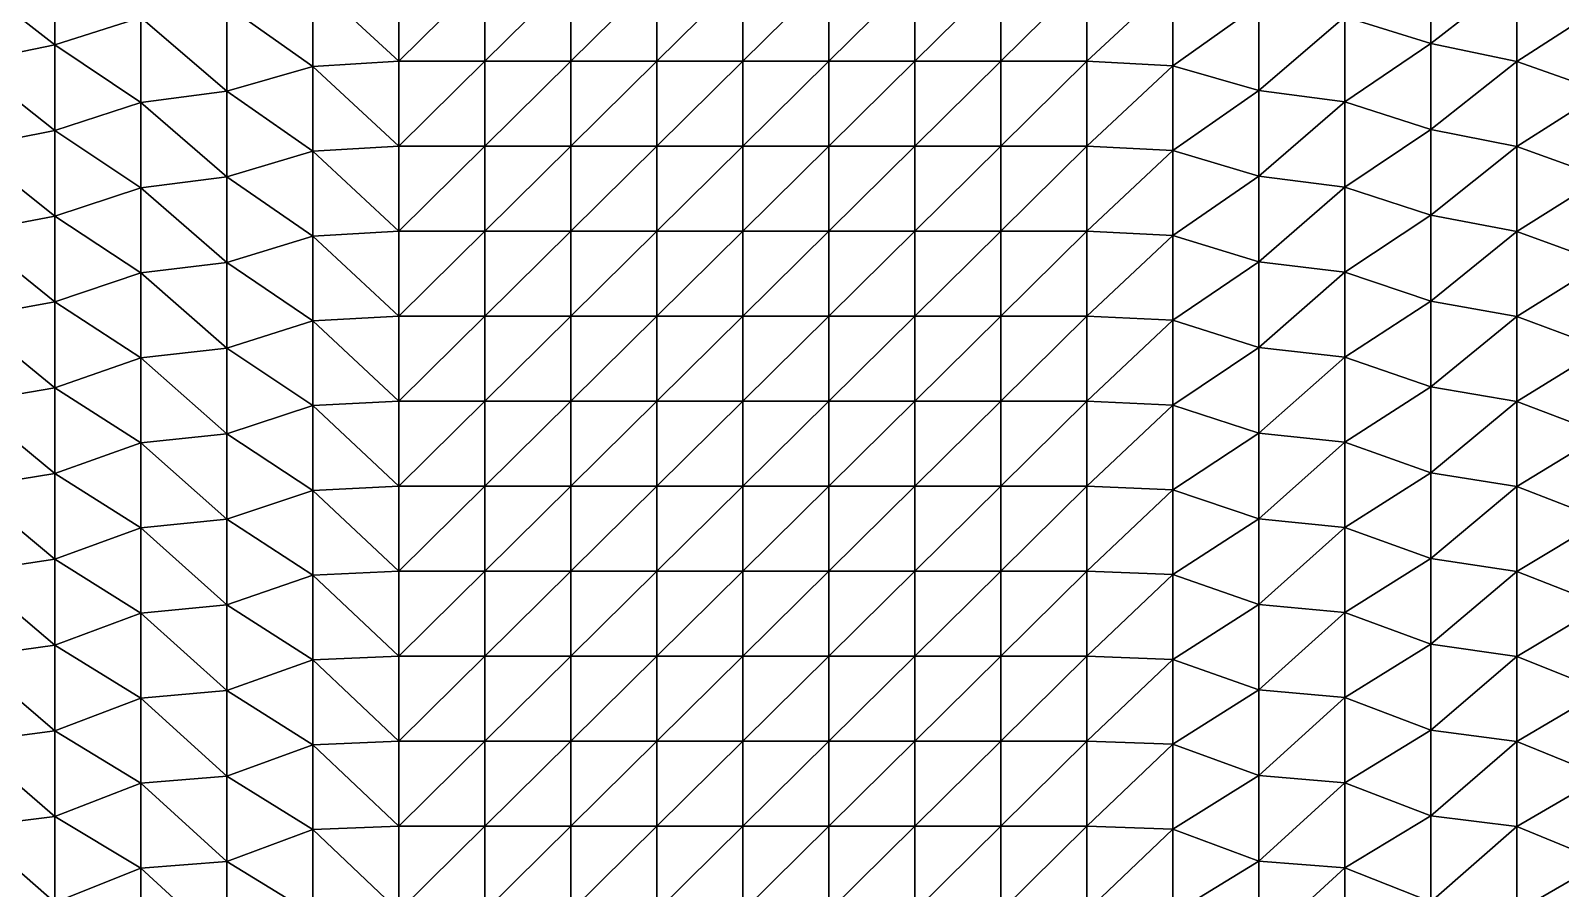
# Model space of a CAD drawing. Header units: inches. Extents: x -160 to 160, y -160 to 160.
# Drawn here: x -41.6 to 47.4, y 60.7 to 110.7 of the extents above; entities that cross this region are included whole.
import ezdxf

# ---------------------------------------------------------------- set-up
doc = ezdxf.new("R2010")
doc.units = ezdxf.units.IN
doc.header["$LTSCALE"] = 35.827254
doc.header["$MEASUREMENT"] = 0
doc.layers.add('1', color=7, linetype='CONTINUOUS')

msp = doc.modelspace()

# ---------------------------------------------------------------- linework, layer by layer
at = {"layer": '1', "linetype": 'CONTINUOUS'}
for points in [[(39.885, 109.896), (39.885, 114.892), (34.88, 111.455), (39.885, 109.896)], [(39.885, 109.896), (44.89, 113.801), (39.885, 114.892), (39.885, 109.896)], [(-40.195, 109.832), (-40.195, 114.824), (-45.2, 113.734), (-40.195, 109.832)], [(-40.195, 109.832), (-35.19, 111.412), (-40.195, 114.824), (-40.195, 109.832)], [(-45.2, 108.789), (-40.195, 109.832), (-45.2, 113.734), (-45.2, 108.789)], [(-25.18, 108.561), (-25.18, 113.495), (-30.185, 112.101), (-25.18, 108.561)], [(-20.175, 108.88), (-20.175, 113.829), (-25.18, 113.495), (-20.175, 108.88)], [(-25.18, 108.561), (-20.175, 108.88), (-25.18, 113.495), (-25.18, 108.561)], [(-15.17, 108.88), (-15.17, 113.829), (-20.175, 108.88), (-15.17, 108.88)], [(-20.175, 108.88), (-15.17, 113.829), (-20.175, 113.829), (-20.175, 108.88)], [(-10.165, 108.88), (-10.165, 113.829), (-15.17, 108.88), (-10.165, 108.88)], [(-15.17, 108.88), (-10.165, 113.829), (-15.17, 113.829), (-15.17, 108.88)], [(-5.16, 108.88), (-5.16, 113.829), (-10.165, 108.88), (-5.16, 108.88)], [(-10.165, 108.88), (-5.16, 113.829), (-10.165, 113.829), (-10.165, 108.88)], [(-0.155, 108.88), (-0.155, 113.829), (-5.16, 108.88), (-0.155, 108.88)], [(-5.16, 108.88), (-0.155, 113.829), (-5.16, 113.829), (-5.16, 108.88)], [(4.85, 108.88), (4.85, 113.829), (-0.155, 108.88), (4.85, 108.88)], [(-0.155, 108.88), (4.85, 113.829), (-0.155, 113.829), (-0.155, 108.88)], [(9.855, 108.88), (9.855, 113.829), (4.85, 108.88), (9.855, 108.88)], [(4.85, 108.88), (9.855, 113.829), (4.85, 113.829), (4.85, 108.88)], [(14.86, 108.88), (14.86, 113.829), (9.855, 108.88), (14.86, 108.88)], [(9.855, 108.88), (14.86, 113.829), (9.855, 113.829), (9.855, 108.88)], [(19.865, 108.88), (19.865, 113.829), (14.86, 108.88), (19.865, 108.88)], [(14.86, 108.88), (19.865, 113.829), (14.86, 113.829), (14.86, 108.88)], [(19.865, 108.88), (24.87, 113.538), (19.865, 113.829), (19.865, 108.88)], [(24.87, 108.602), (24.87, 113.538), (19.865, 108.88), (24.87, 108.602)], [(24.87, 108.602), (29.875, 112.144), (24.87, 113.538), (24.87, 108.602)], [(44.89, 108.853), (44.89, 113.801), (39.885, 109.896), (44.89, 108.853)], [(44.89, 108.853), (49.895, 112.068), (44.89, 113.801), (44.89, 108.853)], [(-35.19, 106.461), (-35.19, 111.412), (-40.195, 109.832), (-35.19, 106.461)], [(-30.185, 107.119), (-30.185, 112.101), (-35.19, 111.412), (-30.185, 107.119)], [(-35.19, 106.461), (-30.185, 107.119), (-35.19, 111.412), (-35.19, 106.461)], [(-30.185, 107.119), (-25.18, 108.561), (-30.185, 112.101), (-30.185, 107.119)], [(29.875, 107.16), (29.875, 112.144), (24.87, 108.602), (29.875, 107.16)], [(29.875, 107.16), (34.88, 111.455), (29.875, 112.144), (29.875, 107.16)], [(34.88, 106.501), (34.88, 111.455), (29.875, 107.16), (34.88, 106.501)], [(34.88, 106.501), (39.885, 109.896), (34.88, 111.455), (34.88, 106.501)], [(49.895, 107.088), (49.895, 112.068), (44.89, 108.853), (49.895, 107.088)], [(-40.195, 104.839), (-40.195, 109.832), (-45.2, 108.789), (-40.195, 104.839)], [(-40.195, 104.839), (-35.19, 106.461), (-40.195, 109.832), (-40.195, 104.839)], [(39.885, 104.901), (39.885, 109.896), (34.88, 106.501), (39.885, 104.901)], [(39.885, 104.901), (44.89, 108.853), (39.885, 109.896), (39.885, 104.901)], [(-45.2, 103.844), (-40.195, 104.839), (-45.2, 108.789), (-45.2, 103.844)], [(-20.175, 103.931), (-20.175, 108.88), (-25.18, 108.561), (-20.175, 103.931)], [(-15.17, 103.931), (-15.17, 108.88), (-20.175, 103.931), (-15.17, 103.931)], [(-20.175, 103.931), (-15.17, 108.88), (-20.175, 108.88), (-20.175, 103.931)], [(-10.165, 103.931), (-10.165, 108.88), (-15.17, 103.931), (-10.165, 103.931)], [(-15.17, 103.931), (-10.165, 108.88), (-15.17, 108.88), (-15.17, 103.931)], [(-5.16, 103.931), (-5.16, 108.88), (-10.165, 103.931), (-5.16, 103.931)], [(-10.165, 103.931), (-5.16, 108.88), (-10.165, 108.88), (-10.165, 103.931)], [(-0.155, 103.931), (-0.155, 108.88), (-5.16, 103.931), (-0.155, 103.931)], [(-5.16, 103.931), (-0.155, 108.88), (-5.16, 108.88), (-5.16, 103.931)], [(4.85, 103.931), (4.85, 108.88), (-0.155, 103.931), (4.85, 103.931)], [(-0.155, 103.931), (4.85, 108.88), (-0.155, 108.88), (-0.155, 103.931)], [(9.855, 103.931), (9.855, 108.88), (4.85, 103.931), (9.855, 103.931)], [(4.85, 103.931), (9.855, 108.88), (4.85, 108.88), (4.85, 103.931)], [(14.86, 103.931), (14.86, 108.88), (9.855, 103.931), (14.86, 103.931)], [(9.855, 103.931), (14.86, 108.88), (9.855, 108.88), (9.855, 103.931)], [(19.865, 103.931), (19.865, 108.88), (14.86, 103.931), (19.865, 103.931)], [(14.86, 103.931), (19.865, 108.88), (14.86, 108.88), (14.86, 103.931)], [(19.865, 103.931), (24.87, 108.602), (19.865, 108.88), (19.865, 103.931)], [(44.89, 103.906), (44.89, 108.853), (39.885, 104.901), (44.89, 103.906)], [(44.89, 103.906), (49.895, 107.088), (44.89, 108.853), (44.89, 103.906)], [(-25.18, 103.626), (-25.18, 108.561), (-30.185, 107.119), (-25.18, 103.626)], [(-25.18, 103.626), (-20.175, 103.931), (-25.18, 108.561), (-25.18, 103.626)], [(24.87, 103.665), (24.87, 108.602), (19.865, 103.931), (24.87, 103.665)], [(24.87, 103.665), (29.875, 107.16), (24.87, 108.602), (24.87, 103.665)], [(-30.185, 102.137), (-30.185, 107.119), (-35.19, 106.461), (-30.185, 102.137)], [(-30.185, 102.137), (-25.18, 103.626), (-30.185, 107.119), (-30.185, 102.137)], [(29.875, 102.176), (29.875, 107.16), (24.87, 103.665), (29.875, 102.176)], [(29.875, 102.176), (34.88, 106.501), (29.875, 107.16), (29.875, 102.176)], [(49.895, 102.107), (49.895, 107.088), (44.89, 103.906), (49.895, 102.107)], [(-35.19, 101.509), (-35.19, 106.461), (-40.195, 104.839), (-35.19, 101.509)], [(-35.19, 101.509), (-30.185, 102.137), (-35.19, 106.461), (-35.19, 101.509)], [(34.88, 101.548), (34.88, 106.501), (29.875, 102.176), (34.88, 101.548)], [(34.88, 101.548), (39.885, 104.901), (34.88, 106.501), (34.88, 101.548)], [(-40.195, 99.847), (-40.195, 104.839), (-45.2, 103.844), (-40.195, 99.847)], [(-40.195, 99.847), (-35.19, 101.509), (-40.195, 104.839), (-40.195, 99.847)], [(39.885, 99.906), (39.885, 104.901), (34.88, 101.548), (39.885, 99.906)], [(39.885, 99.906), (44.89, 103.906), (39.885, 104.901), (39.885, 99.906)], [(-45.2, 98.899), (-40.195, 99.847), (-45.2, 103.844), (-45.2, 98.899)], [(-25.18, 98.692), (-25.18, 103.626), (-30.185, 102.137), (-25.18, 98.692)], [(-20.175, 98.982), (-20.175, 103.931), (-25.18, 103.626), (-20.175, 98.982)], [(-25.18, 98.692), (-20.175, 98.982), (-25.18, 103.626), (-25.18, 98.692)], [(-15.17, 98.982), (-15.17, 103.931), (-20.175, 98.982), (-15.17, 98.982)], [(-20.175, 98.982), (-15.17, 103.931), (-20.175, 103.931), (-20.175, 98.982)], [(-10.165, 98.982), (-10.165, 103.931), (-15.17, 98.982), (-10.165, 98.982)], [(-15.17, 98.982), (-10.165, 103.931), (-15.17, 103.931), (-15.17, 98.982)], [(-5.16, 98.982), (-5.16, 103.931), (-10.165, 98.982), (-5.16, 98.982)], [(-10.165, 98.982), (-5.16, 103.931), (-10.165, 103.931), (-10.165, 98.982)], [(-0.155, 98.982), (-0.155, 103.931), (-5.16, 98.982), (-0.155, 98.982)], [(-5.16, 98.982), (-0.155, 103.931), (-5.16, 103.931), (-5.16, 98.982)], [(4.85, 98.982), (4.85, 103.931), (-0.155, 98.982), (4.85, 98.982)], [(-0.155, 98.982), (4.85, 103.931), (-0.155, 103.931), (-0.155, 98.982)], [(9.855, 98.982), (9.855, 103.931), (4.85, 98.982), (9.855, 98.982)], [(4.85, 98.982), (9.855, 103.931), (4.85, 103.931), (4.85, 98.982)], [(14.86, 98.982), (14.86, 103.931), (9.855, 98.982), (14.86, 98.982)], [(9.855, 98.982), (14.86, 103.931), (9.855, 103.931), (9.855, 98.982)], [(19.865, 98.982), (19.865, 103.931), (14.86, 98.982), (19.865, 98.982)], [(14.86, 98.982), (19.865, 103.931), (14.86, 103.931), (14.86, 98.982)], [(19.865, 98.982), (24.87, 103.665), (19.865, 103.931), (19.865, 98.982)], [(24.87, 98.729), (24.87, 103.665), (19.865, 98.982), (24.87, 98.729)], [(24.87, 98.729), (29.875, 102.176), (24.87, 103.665), (24.87, 98.729)], [(44.89, 98.958), (44.89, 103.906), (39.885, 99.906), (44.89, 98.958)], [(44.89, 98.958), (49.895, 102.107), (44.89, 103.906), (44.89, 98.958)], [(-35.19, 96.557), (-35.19, 101.509), (-40.195, 99.847), (-35.19, 96.557)], [(-30.185, 97.155), (-30.185, 102.137), (-35.19, 101.509), (-30.185, 97.155)], [(-35.19, 96.557), (-30.185, 97.155), (-35.19, 101.509), (-35.19, 96.557)], [(-30.185, 97.155), (-25.18, 98.692), (-30.185, 102.137), (-30.185, 97.155)], [(29.875, 97.191), (29.875, 102.176), (24.87, 98.729), (29.875, 97.191)], [(29.875, 97.191), (34.88, 101.548), (29.875, 102.176), (29.875, 97.191)], [(34.88, 96.594), (34.88, 101.548), (29.875, 97.191), (34.88, 96.594)], [(34.88, 96.594), (39.885, 99.906), (34.88, 101.548), (34.88, 96.594)], [(49.895, 97.126), (49.895, 102.107), (44.89, 98.958), (49.895, 97.126)], [(-40.195, 94.855), (-40.195, 99.847), (-45.2, 98.899), (-40.195, 94.855)], [(-40.195, 94.855), (-35.19, 96.557), (-40.195, 99.847), (-40.195, 94.855)], [(39.885, 94.91), (39.885, 99.906), (34.88, 96.594), (39.885, 94.91)], [(39.885, 94.91), (44.89, 98.958), (39.885, 99.906), (39.885, 94.91)], [(-45.2, 93.954), (-40.195, 94.855), (-45.2, 98.899), (-45.2, 93.954)], [(-20.175, 94.032), (-20.175, 98.982), (-25.18, 98.692), (-20.175, 94.032)], [(-15.17, 94.032), (-15.17, 98.982), (-20.175, 94.032), (-15.17, 94.032)], [(-20.175, 94.032), (-15.17, 98.982), (-20.175, 98.982), (-20.175, 94.032)], [(-10.165, 94.032), (-10.165, 98.982), (-15.17, 94.032), (-10.165, 94.032)], [(-15.17, 94.032), (-10.165, 98.982), (-15.17, 98.982), (-15.17, 94.032)], [(-5.16, 94.032), (-5.16, 98.982), (-10.165, 94.032), (-5.16, 94.032)], [(-10.165, 94.032), (-5.16, 98.982), (-10.165, 98.982), (-10.165, 94.032)], [(-0.155, 94.032), (-0.155, 98.982), (-5.16, 94.032), (-0.155, 94.032)], [(-5.16, 94.032), (-0.155, 98.982), (-5.16, 98.982), (-5.16, 94.032)], [(4.85, 94.032), (4.85, 98.982), (-0.155, 94.032), (4.85, 94.032)], [(-0.155, 94.032), (4.85, 98.982), (-0.155, 98.982), (-0.155, 94.032)], [(9.855, 94.032), (9.855, 98.982), (4.85, 94.032), (9.855, 94.032)], [(4.85, 94.032), (9.855, 98.982), (4.85, 98.982), (4.85, 94.032)], [(14.86, 94.032), (14.86, 98.982), (9.855, 94.032), (14.86, 94.032)], [(9.855, 94.032), (14.86, 98.982), (9.855, 98.982), (9.855, 94.032)], [(19.865, 94.032), (19.865, 98.982), (14.86, 94.032), (19.865, 94.032)], [(14.86, 94.032), (19.865, 98.982), (14.86, 98.982), (14.86, 94.032)], [(19.865, 94.032), (24.87, 98.729), (19.865, 98.982), (19.865, 94.032)], [(44.89, 94.01), (44.89, 98.958), (39.885, 94.91), (44.89, 94.01)], [(44.89, 94.01), (49.895, 97.126), (44.89, 98.958), (44.89, 94.01)], [(-25.18, 93.757), (-25.18, 98.692), (-30.185, 97.155), (-25.18, 93.757)], [(-25.18, 93.757), (-20.175, 94.032), (-25.18, 98.692), (-25.18, 93.757)], [(24.87, 93.793), (24.87, 98.729), (19.865, 94.032), (24.87, 93.793)], [(24.87, 93.793), (29.875, 97.191), (24.87, 98.729), (24.87, 93.793)], [(-30.185, 92.172), (-30.185, 97.155), (-35.19, 96.557), (-30.185, 92.172)], [(-30.185, 92.172), (-25.18, 93.757), (-30.185, 97.155), (-30.185, 92.172)], [(29.875, 92.207), (29.875, 97.191), (24.87, 93.793), (29.875, 92.207)], [(29.875, 92.207), (34.88, 96.594), (29.875, 97.191), (29.875, 92.207)], [(49.895, 92.145), (49.895, 97.126), (44.89, 94.01), (49.895, 92.145)], [(-35.19, 91.606), (-35.19, 96.557), (-40.195, 94.855), (-35.19, 91.606)], [(-35.19, 91.606), (-30.185, 92.172), (-35.19, 96.557), (-35.19, 91.606)], [(34.88, 91.641), (34.88, 96.594), (29.875, 92.207), (34.88, 91.641)], [(34.88, 91.641), (39.885, 94.91), (34.88, 96.594), (34.88, 91.641)], [(-40.195, 89.862), (-40.195, 94.855), (-45.2, 93.954), (-40.195, 89.862)], [(-40.195, 89.862), (-35.19, 91.606), (-40.195, 94.855), (-40.195, 89.862)], [(39.885, 89.915), (39.885, 94.91), (34.88, 91.641), (39.885, 89.915)], [(39.885, 89.915), (44.89, 94.01), (39.885, 94.91), (39.885, 89.915)], [(-45.2, 89.009), (-40.195, 89.862), (-45.2, 93.954), (-45.2, 89.009)], [(-25.18, 88.823), (-25.18, 93.757), (-30.185, 92.172), (-25.18, 88.823)], [(-20.175, 89.083), (-20.175, 94.032), (-25.18, 93.757), (-20.175, 89.083)], [(-25.18, 88.823), (-20.175, 89.083), (-25.18, 93.757), (-25.18, 88.823)], [(-15.17, 89.083), (-15.17, 94.032), (-20.175, 89.083), (-15.17, 89.083)], [(-20.175, 89.083), (-15.17, 94.032), (-20.175, 94.032), (-20.175, 89.083)], [(-10.165, 89.083), (-10.165, 94.032), (-15.17, 89.083), (-10.165, 89.083)], [(-15.17, 89.083), (-10.165, 94.032), (-15.17, 94.032), (-15.17, 89.083)], [(-5.16, 89.083), (-5.16, 94.032), (-10.165, 89.083), (-5.16, 89.083)], [(-10.165, 89.083), (-5.16, 94.032), (-10.165, 94.032), (-10.165, 89.083)], [(-0.155, 89.083), (-0.155, 94.032), (-5.16, 89.083), (-0.155, 89.083)], [(-5.16, 89.083), (-0.155, 94.032), (-5.16, 94.032), (-5.16, 89.083)], [(4.85, 89.083), (4.85, 94.032), (-0.155, 89.083), (4.85, 89.083)], [(-0.155, 89.083), (4.85, 94.032), (-0.155, 94.032), (-0.155, 89.083)], [(9.855, 89.083), (9.855, 94.032), (4.85, 89.083), (9.855, 89.083)], [(4.85, 89.083), (9.855, 94.032), (4.85, 94.032), (4.85, 89.083)], [(14.86, 89.083), (14.86, 94.032), (9.855, 89.083), (14.86, 89.083)], [(9.855, 89.083), (14.86, 94.032), (9.855, 94.032), (9.855, 89.083)], [(19.865, 89.083), (19.865, 94.032), (14.86, 89.083), (19.865, 89.083)], [(14.86, 89.083), (19.865, 94.032), (14.86, 94.032), (14.86, 89.083)], [(19.865, 89.083), (24.87, 93.793), (19.865, 94.032), (19.865, 89.083)], [(24.87, 88.856), (24.87, 93.793), (19.865, 89.083), (24.87, 88.856)], [(24.87, 88.856), (29.875, 92.207), (24.87, 93.793), (24.87, 88.856)], [(44.89, 89.062), (44.89, 94.01), (39.885, 89.915), (44.89, 89.062)], [(44.89, 89.062), (49.895, 92.145), (44.89, 94.01), (44.89, 89.062)], [(-30.185, 87.19), (-30.185, 92.172), (-35.19, 91.606), (-30.185, 87.19)], [(-30.185, 87.19), (-25.18, 88.823), (-30.185, 92.172), (-30.185, 87.19)], [(29.875, 87.223), (29.875, 92.207), (24.87, 88.856), (29.875, 87.223)], [(29.875, 87.223), (34.88, 91.641), (29.875, 92.207), (29.875, 87.223)], [(49.895, 87.164), (49.895, 92.145), (44.89, 89.062), (49.895, 87.164)], [(-35.19, 86.654), (-35.19, 91.606), (-40.195, 89.862), (-35.19, 86.654)], [(-35.19, 86.654), (-30.185, 87.19), (-35.19, 91.606), (-35.19, 86.654)], [(34.88, 86.687), (34.88, 91.641), (29.875, 87.223), (34.88, 86.687)], [(34.88, 86.687), (39.885, 89.915), (34.88, 91.641), (34.88, 86.687)], [(-40.195, 84.87), (-40.195, 89.862), (-45.2, 89.009), (-40.195, 84.87)], [(-40.195, 84.87), (-35.19, 86.654), (-40.195, 89.862), (-40.195, 84.87)], [(-20.175, 84.134), (-20.175, 89.083), (-25.18, 88.823), (-20.175, 84.134)], [(-15.17, 84.134), (-15.17, 89.083), (-20.175, 84.134), (-15.17, 84.134)], [(-20.175, 84.134), (-15.17, 89.083), (-20.175, 89.083), (-20.175, 84.134)], [(-10.165, 84.134), (-10.165, 89.083), (-15.17, 84.134), (-10.165, 84.134)], [(-15.17, 84.134), (-10.165, 89.083), (-15.17, 89.083), (-15.17, 84.134)], [(-5.16, 84.134), (-5.16, 89.083), (-10.165, 84.134), (-5.16, 84.134)], [(-10.165, 84.134), (-5.16, 89.083), (-10.165, 89.083), (-10.165, 84.134)], [(-0.155, 84.134), (-0.155, 89.083), (-5.16, 84.134), (-0.155, 84.134)], [(-5.16, 84.134), (-0.155, 89.083), (-5.16, 89.083), (-5.16, 84.134)], [(4.85, 84.134), (4.85, 89.083), (-0.155, 84.134), (4.85, 84.134)], [(-0.155, 84.134), (4.85, 89.083), (-0.155, 89.083), (-0.155, 84.134)], [(9.855, 84.134), (9.855, 89.083), (4.85, 84.134), (9.855, 84.134)], [(4.85, 84.134), (9.855, 89.083), (4.85, 89.083), (4.85, 84.134)], [(14.86, 84.134), (14.86, 89.083), (9.855, 84.134), (14.86, 84.134)], [(9.855, 84.134), (14.86, 89.083), (9.855, 89.083), (9.855, 84.134)], [(19.865, 84.134), (19.865, 89.083), (14.86, 84.134), (19.865, 84.134)], [(14.86, 84.134), (19.865, 89.083), (14.86, 89.083), (14.86, 84.134)], [(19.865, 84.134), (24.87, 88.856), (19.865, 89.083), (19.865, 84.134)], [(39.885, 84.92), (39.885, 89.915), (34.88, 86.687), (39.885, 84.92)], [(39.885, 84.92), (44.89, 89.062), (39.885, 89.915), (39.885, 84.92)], [(44.89, 84.114), (44.89, 89.062), (39.885, 84.92), (44.89, 84.114)], [(44.89, 84.114), (49.895, 87.164), (44.89, 89.062), (44.89, 84.114)], [(-45.2, 84.064), (-40.195, 84.87), (-45.2, 89.009), (-45.2, 84.064)], [(-25.18, 83.888), (-25.18, 88.823), (-30.185, 87.19), (-25.18, 83.888)], [(-25.18, 83.888), (-20.175, 84.134), (-25.18, 88.823), (-25.18, 83.888)], [(24.87, 83.92), (24.87, 88.856), (19.865, 84.134), (24.87, 83.92)], [(24.87, 83.92), (29.875, 87.223), (24.87, 88.856), (24.87, 83.92)], [(-35.19, 81.702), (-35.19, 86.654), (-40.195, 84.87), (-35.19, 81.702)], [(-30.185, 82.208), (-30.185, 87.19), (-35.19, 86.654), (-30.185, 82.208)], [(-35.19, 81.702), (-30.185, 82.208), (-35.19, 86.654), (-35.19, 81.702)], [(-30.185, 82.208), (-25.18, 83.888), (-30.185, 87.19), (-30.185, 82.208)], [(29.875, 82.239), (29.875, 87.223), (24.87, 83.92), (29.875, 82.239)], [(29.875, 82.239), (34.88, 86.687), (29.875, 87.223), (29.875, 82.239)], [(34.88, 81.734), (34.88, 86.687), (29.875, 82.239), (34.88, 81.734)], [(34.88, 81.734), (39.885, 84.92), (34.88, 86.687), (34.88, 81.734)], [(49.895, 82.183), (49.895, 87.164), (44.89, 84.114), (49.895, 82.183)], [(-40.195, 79.878), (-40.195, 84.87), (-45.2, 84.064), (-40.195, 79.878)], [(-40.195, 79.878), (-35.19, 81.702), (-40.195, 84.87), (-40.195, 79.878)], [(39.885, 79.925), (39.885, 84.92), (34.88, 81.734), (39.885, 79.925)], [(39.885, 79.925), (44.89, 84.114), (39.885, 84.92), (39.885, 79.925)], [(-45.2, 79.119), (-40.195, 79.878), (-45.2, 84.064), (-45.2, 79.119)], [(-25.18, 78.953), (-25.18, 83.888), (-30.185, 82.208), (-25.18, 78.953)], [(-20.175, 79.185), (-20.175, 84.134), (-25.18, 83.888), (-20.175, 79.185)], [(-25.18, 78.953), (-20.175, 79.185), (-25.18, 83.888), (-25.18, 78.953)], [(-15.17, 79.185), (-15.17, 84.134), (-20.175, 79.185), (-15.17, 79.185)], [(-20.175, 79.185), (-15.17, 84.134), (-20.175, 84.134), (-20.175, 79.185)], [(-10.165, 79.185), (-10.165, 84.134), (-15.17, 79.185), (-10.165, 79.185)], [(-15.17, 79.185), (-10.165, 84.134), (-15.17, 84.134), (-15.17, 79.185)], [(-5.16, 79.185), (-5.16, 84.134), (-10.165, 79.185), (-5.16, 79.185)], [(-10.165, 79.185), (-5.16, 84.134), (-10.165, 84.134), (-10.165, 79.185)], [(-0.155, 79.185), (-0.155, 84.134), (-5.16, 79.185), (-0.155, 79.185)], [(-5.16, 79.185), (-0.155, 84.134), (-5.16, 84.134), (-5.16, 79.185)], [(4.85, 79.185), (4.85, 84.134), (-0.155, 79.185), (4.85, 79.185)], [(-0.155, 79.185), (4.85, 84.134), (-0.155, 84.134), (-0.155, 79.185)], [(9.855, 79.185), (9.855, 84.134), (4.85, 79.185), (9.855, 79.185)], [(4.85, 79.185), (9.855, 84.134), (4.85, 84.134), (4.85, 79.185)], [(14.86, 79.185), (14.86, 84.134), (9.855, 79.185), (14.86, 79.185)], [(9.855, 79.185), (14.86, 84.134), (9.855, 84.134), (9.855, 79.185)], [(19.865, 79.185), (19.865, 84.134), (14.86, 79.185), (19.865, 79.185)], [(14.86, 79.185), (19.865, 84.134), (14.86, 84.134), (14.86, 79.185)], [(19.865, 79.185), (24.87, 83.92), (19.865, 84.134), (19.865, 79.185)], [(24.87, 78.983), (24.87, 83.92), (19.865, 79.185), (24.87, 78.983)], [(24.87, 78.983), (29.875, 82.239), (24.87, 83.92), (24.87, 78.983)], [(44.89, 79.166), (44.89, 84.114), (39.885, 79.925), (44.89, 79.166)], [(44.89, 79.166), (49.895, 82.183), (44.89, 84.114), (44.89, 79.166)], [(-30.185, 77.225), (-30.185, 82.208), (-35.19, 81.702), (-30.185, 77.225)], [(-30.185, 77.225), (-25.18, 78.953), (-30.185, 82.208), (-30.185, 77.225)], [(29.875, 77.255), (29.875, 82.239), (24.87, 78.983), (29.875, 77.255)], [(29.875, 77.255), (34.88, 81.734), (29.875, 82.239), (29.875, 77.255)], [(49.895, 77.203), (49.895, 82.183), (44.89, 79.166), (49.895, 77.203)], [(-35.19, 76.751), (-35.19, 81.702), (-40.195, 79.878), (-35.19, 76.751)], [(-35.19, 76.751), (-30.185, 77.225), (-35.19, 81.702), (-35.19, 76.751)], [(34.88, 76.78), (34.88, 81.734), (29.875, 77.255), (34.88, 76.78)], [(34.88, 76.78), (39.885, 79.925), (34.88, 81.734), (34.88, 76.78)], [(-40.195, 74.885), (-40.195, 79.878), (-45.2, 79.119), (-40.195, 74.885)], [(-40.195, 74.885), (-35.19, 76.751), (-40.195, 79.878), (-40.195, 74.885)], [(39.885, 74.929), (39.885, 79.925), (34.88, 76.78), (39.885, 74.929)], [(39.885, 74.929), (44.89, 79.166), (39.885, 79.925), (39.885, 74.929)], [(-45.2, 74.174), (-40.195, 74.885), (-45.2, 79.119), (-45.2, 74.174)], [(-25.18, 74.019), (-25.18, 78.953), (-30.185, 77.225), (-25.18, 74.019)], [(-20.175, 74.236), (-20.175, 79.185), (-25.18, 78.953), (-20.175, 74.236)], [(-25.18, 74.019), (-20.175, 74.236), (-25.18, 78.953), (-25.18, 74.019)], [(-15.17, 74.236), (-15.17, 79.185), (-20.175, 74.236), (-15.17, 74.236)], [(-20.175, 74.236), (-15.17, 79.185), (-20.175, 79.185), (-20.175, 74.236)], [(-10.165, 74.236), (-10.165, 79.185), (-15.17, 74.236), (-10.165, 74.236)], [(-15.17, 74.236), (-10.165, 79.185), (-15.17, 79.185), (-15.17, 74.236)], [(-5.16, 74.236), (-5.16, 79.185), (-10.165, 74.236), (-5.16, 74.236)], [(-10.165, 74.236), (-5.16, 79.185), (-10.165, 79.185), (-10.165, 74.236)], [(-0.155, 74.236), (-0.155, 79.185), (-5.16, 74.236), (-0.155, 74.236)], [(-5.16, 74.236), (-0.155, 79.185), (-5.16, 79.185), (-5.16, 74.236)], [(4.85, 74.236), (4.85, 79.185), (-0.155, 74.236), (4.85, 74.236)], [(-0.155, 74.236), (4.85, 79.185), (-0.155, 79.185), (-0.155, 74.236)], [(9.855, 74.236), (9.855, 79.185), (4.85, 74.236), (9.855, 74.236)], [(4.85, 74.236), (9.855, 79.185), (4.85, 79.185), (4.85, 74.236)], [(14.86, 74.236), (14.86, 79.185), (9.855, 74.236), (14.86, 74.236)], [(9.855, 74.236), (14.86, 79.185), (9.855, 79.185), (9.855, 74.236)], [(19.865, 74.236), (19.865, 79.185), (14.86, 74.236), (19.865, 74.236)], [(14.86, 74.236), (19.865, 79.185), (14.86, 79.185), (14.86, 74.236)], [(19.865, 74.236), (24.87, 78.983), (19.865, 79.185), (19.865, 74.236)], [(24.87, 74.047), (24.87, 78.983), (19.865, 74.236), (24.87, 74.047)], [(24.87, 74.047), (29.875, 77.255), (24.87, 78.983), (24.87, 74.047)], [(44.89, 74.218), (44.89, 79.166), (39.885, 74.929), (44.89, 74.218)], [(44.89, 74.218), (49.895, 77.203), (44.89, 79.166), (44.89, 74.218)], [(-35.19, 71.799), (-35.19, 76.751), (-40.195, 74.885), (-35.19, 71.799)], [(-30.185, 72.243), (-30.185, 77.225), (-35.19, 76.751), (-30.185, 72.243)], [(-35.19, 71.799), (-30.185, 72.243), (-35.19, 76.751), (-35.19, 71.799)], [(-30.185, 72.243), (-25.18, 74.019), (-30.185, 77.225), (-30.185, 72.243)], [(29.875, 72.271), (29.875, 77.255), (24.87, 74.047), (29.875, 72.271)], [(29.875, 72.271), (34.88, 76.78), (29.875, 77.255), (29.875, 72.271)], [(34.88, 71.826), (34.88, 76.78), (29.875, 72.271), (34.88, 71.826)], [(34.88, 71.826), (39.885, 74.929), (34.88, 76.78), (34.88, 71.826)], [(49.895, 72.222), (49.895, 77.203), (44.89, 74.218), (49.895, 72.222)], [(-40.195, 69.893), (-40.195, 74.885), (-45.2, 74.174), (-40.195, 69.893)], [(-40.195, 69.893), (-35.19, 71.799), (-40.195, 74.885), (-40.195, 69.893)], [(39.885, 69.934), (39.885, 74.929), (34.88, 71.826), (39.885, 69.934)], [(39.885, 69.934), (44.89, 74.218), (39.885, 74.929), (39.885, 69.934)], [(-45.2, 69.229), (-40.195, 69.893), (-45.2, 74.174), (-45.2, 69.229)], [(-25.18, 69.084), (-25.18, 74.019), (-30.185, 72.243), (-25.18, 69.084)], [(-20.175, 69.287), (-20.175, 74.236), (-25.18, 74.019), (-20.175, 69.287)], [(-25.18, 69.084), (-20.175, 69.287), (-25.18, 74.019), (-25.18, 69.084)], [(-15.17, 69.287), (-15.17, 74.236), (-20.175, 69.287), (-15.17, 69.287)], [(-20.175, 69.287), (-15.17, 74.236), (-20.175, 74.236), (-20.175, 69.287)], [(-10.165, 69.287), (-10.165, 74.236), (-15.17, 69.287), (-10.165, 69.287)], [(-15.17, 69.287), (-10.165, 74.236), (-15.17, 74.236), (-15.17, 69.287)], [(-5.16, 69.287), (-5.16, 74.236), (-10.165, 69.287), (-5.16, 69.287)], [(-10.165, 69.287), (-5.16, 74.236), (-10.165, 74.236), (-10.165, 69.287)], [(-0.155, 69.287), (-0.155, 74.236), (-5.16, 69.287), (-0.155, 69.287)], [(-5.16, 69.287), (-0.155, 74.236), (-5.16, 74.236), (-5.16, 69.287)], [(4.85, 69.287), (4.85, 74.236), (-0.155, 69.287), (4.85, 69.287)], [(-0.155, 69.287), (4.85, 74.236), (-0.155, 74.236), (-0.155, 69.287)], [(9.855, 69.287), (9.855, 74.236), (4.85, 69.287), (9.855, 69.287)], [(4.85, 69.287), (9.855, 74.236), (4.85, 74.236), (4.85, 69.287)], [(14.86, 69.287), (14.86, 74.236), (9.855, 69.287), (14.86, 69.287)], [(9.855, 69.287), (14.86, 74.236), (9.855, 74.236), (9.855, 69.287)], [(19.865, 69.287), (19.865, 74.236), (14.86, 69.287), (19.865, 69.287)], [(14.86, 69.287), (19.865, 74.236), (14.86, 74.236), (14.86, 69.287)], [(19.865, 69.287), (24.87, 74.047), (19.865, 74.236), (19.865, 69.287)], [(24.87, 69.11), (24.87, 74.047), (19.865, 69.287), (24.87, 69.11)], [(24.87, 69.11), (29.875, 72.271), (24.87, 74.047), (24.87, 69.11)], [(44.89, 69.27), (44.89, 74.218), (39.885, 69.934), (44.89, 69.27)], [(44.89, 69.27), (49.895, 72.222), (44.89, 74.218), (44.89, 69.27)], [(-30.185, 67.261), (-30.185, 72.243), (-35.19, 71.799), (-30.185, 67.261)], [(-30.185, 67.261), (-25.18, 69.084), (-30.185, 72.243), (-30.185, 67.261)], [(29.875, 67.286), (29.875, 72.271), (24.87, 69.11), (29.875, 67.286)], [(29.875, 67.286), (34.88, 71.826), (29.875, 72.271), (29.875, 67.286)], [(49.895, 67.241), (49.895, 72.222), (44.89, 69.27), (49.895, 67.241)], [(-35.19, 66.847), (-35.19, 71.799), (-40.195, 69.893), (-35.19, 66.847)], [(-35.19, 66.847), (-30.185, 67.261), (-35.19, 71.799), (-35.19, 66.847)], [(34.88, 66.873), (34.88, 71.826), (29.875, 67.286), (34.88, 66.873)], [(34.88, 66.873), (39.885, 69.934), (34.88, 71.826), (34.88, 66.873)], [(-40.195, 64.901), (-40.195, 69.893), (-45.2, 69.229), (-40.195, 64.901)], [(-40.195, 64.901), (-35.19, 66.847), (-40.195, 69.893), (-40.195, 64.901)], [(39.885, 64.939), (39.885, 69.934), (34.88, 66.873), (39.885, 64.939)], [(39.885, 64.939), (44.89, 69.27), (39.885, 69.934), (39.885, 64.939)], [(-45.2, 64.284), (-40.195, 64.901), (-45.2, 69.229), (-45.2, 64.284)], [(-25.18, 64.15), (-25.18, 69.084), (-30.185, 67.261), (-25.18, 64.15)], [(-20.175, 64.338), (-20.175, 69.287), (-25.18, 69.084), (-20.175, 64.338)], [(-25.18, 64.15), (-20.175, 64.338), (-25.18, 69.084), (-25.18, 64.15)], [(-15.17, 64.338), (-15.17, 69.287), (-20.175, 64.338), (-15.17, 64.338)], [(-20.175, 64.338), (-15.17, 69.287), (-20.175, 69.287), (-20.175, 64.338)], [(-10.165, 64.338), (-10.165, 69.287), (-15.17, 64.338), (-10.165, 64.338)], [(-15.17, 64.338), (-10.165, 69.287), (-15.17, 69.287), (-15.17, 64.338)], [(-5.16, 64.338), (-5.16, 69.287), (-10.165, 64.338), (-5.16, 64.338)], [(-10.165, 64.338), (-5.16, 69.287), (-10.165, 69.287), (-10.165, 64.338)], [(-0.155, 64.338), (-0.155, 69.287), (-5.16, 64.338), (-0.155, 64.338)], [(-5.16, 64.338), (-0.155, 69.287), (-5.16, 69.287), (-5.16, 64.338)], [(4.85, 64.338), (4.85, 69.287), (-0.155, 64.338), (4.85, 64.338)], [(-0.155, 64.338), (4.85, 69.287), (-0.155, 69.287), (-0.155, 64.338)], [(9.855, 64.338), (9.855, 69.287), (4.85, 64.338), (9.855, 64.338)], [(4.85, 64.338), (9.855, 69.287), (4.85, 69.287), (4.85, 64.338)], [(14.86, 64.338), (14.86, 69.287), (9.855, 64.338), (14.86, 64.338)], [(9.855, 64.338), (14.86, 69.287), (9.855, 69.287), (9.855, 64.338)], [(19.865, 64.338), (19.865, 69.287), (14.86, 64.338), (19.865, 64.338)], [(14.86, 64.338), (19.865, 69.287), (14.86, 69.287), (14.86, 64.338)], [(19.865, 64.338), (24.87, 69.11), (19.865, 69.287), (19.865, 64.338)], [(24.87, 64.174), (24.87, 69.11), (19.865, 64.338), (24.87, 64.174)], [(24.87, 64.174), (29.875, 67.286), (24.87, 69.11), (24.87, 64.174)], [(44.89, 64.322), (44.89, 69.27), (39.885, 64.939), (44.89, 64.322)], [(44.89, 64.322), (49.895, 67.241), (44.89, 69.27), (44.89, 64.322)], [(-35.19, 61.896), (-35.19, 66.847), (-40.195, 64.901), (-35.19, 61.896)], [(-30.185, 62.279), (-30.185, 67.261), (-35.19, 66.847), (-30.185, 62.279)], [(-35.19, 61.896), (-30.185, 62.279), (-35.19, 66.847), (-35.19, 61.896)], [(-30.185, 62.279), (-25.18, 64.15), (-30.185, 67.261), (-30.185, 62.279)], [(29.875, 62.302), (29.875, 67.286), (24.87, 64.174), (29.875, 62.302)], [(29.875, 62.302), (34.88, 66.873), (29.875, 67.286), (29.875, 62.302)], [(34.88, 61.919), (34.88, 66.873), (29.875, 62.302), (34.88, 61.919)], [(34.88, 61.919), (39.885, 64.939), (34.88, 66.873), (34.88, 61.919)], [(49.895, 62.26), (49.895, 67.241), (44.89, 64.322), (49.895, 62.26)], [(-40.195, 59.908), (-40.195, 64.901), (-45.2, 64.284), (-40.195, 59.908)], [(-45.2, 59.339), (-40.195, 59.908), (-45.2, 64.284), (-45.2, 59.339)], [(-40.195, 59.908), (-35.19, 61.896), (-40.195, 64.901), (-40.195, 59.908)], [(-25.18, 59.215), (-25.18, 64.15), (-30.185, 62.279), (-25.18, 59.215)], [(-20.175, 59.389), (-20.175, 64.338), (-25.18, 64.15), (-20.175, 59.389)], [(-25.18, 59.215), (-20.175, 59.389), (-25.18, 64.15), (-25.18, 59.215)], [(-15.17, 59.389), (-15.17, 64.338), (-20.175, 59.389), (-15.17, 59.389)], [(-20.175, 59.389), (-15.17, 64.338), (-20.175, 64.338), (-20.175, 59.389)], [(-10.165, 59.389), (-10.165, 64.338), (-15.17, 59.389), (-10.165, 59.389)], [(-15.17, 59.389), (-10.165, 64.338), (-15.17, 64.338), (-15.17, 59.389)], [(-5.16, 59.389), (-5.16, 64.338), (-10.165, 59.389), (-5.16, 59.389)], [(-10.165, 59.389), (-5.16, 64.338), (-10.165, 64.338), (-10.165, 59.389)], [(-0.155, 59.389), (-0.155, 64.338), (-5.16, 59.389), (-0.155, 59.389)], [(-5.16, 59.389), (-0.155, 64.338), (-5.16, 64.338), (-5.16, 59.389)], [(4.85, 59.389), (4.85, 64.338), (-0.155, 59.389), (4.85, 59.389)], [(-0.155, 59.389), (4.85, 64.338), (-0.155, 64.338), (-0.155, 59.389)], [(9.855, 59.389), (9.855, 64.338), (4.85, 59.389), (9.855, 59.389)], [(4.85, 59.389), (9.855, 64.338), (4.85, 64.338), (4.85, 59.389)], [(14.86, 59.389), (14.86, 64.338), (9.855, 59.389), (14.86, 59.389)], [(9.855, 59.389), (14.86, 64.338), (9.855, 64.338), (9.855, 59.389)], [(19.865, 59.389), (19.865, 64.338), (14.86, 59.389), (19.865, 59.389)], [(14.86, 59.389), (19.865, 64.338), (14.86, 64.338), (14.86, 59.389)], [(19.865, 59.389), (24.87, 64.174), (19.865, 64.338), (19.865, 59.389)], [(24.87, 59.237), (24.87, 64.174), (19.865, 59.389), (24.87, 59.237)], [(24.87, 59.237), (29.875, 62.302), (24.87, 64.174), (24.87, 59.237)], [(39.885, 59.943), (39.885, 64.939), (34.88, 61.919), (39.885, 59.943)], [(39.885, 59.943), (44.89, 64.322), (39.885, 64.939), (39.885, 59.943)], [(44.89, 59.375), (44.89, 64.322), (39.885, 59.943), (44.89, 59.375)], [(44.89, 59.375), (49.895, 62.26), (44.89, 64.322), (44.89, 59.375)], [(-35.19, 56.944), (-35.19, 61.896), (-40.195, 59.908), (-35.19, 56.944)], [(-30.185, 57.296), (-30.185, 62.279), (-35.19, 61.896), (-30.185, 57.296)], [(-35.19, 56.944), (-30.185, 57.296), (-35.19, 61.896), (-35.19, 56.944)], [(-30.185, 57.296), (-25.18, 59.215), (-30.185, 62.279), (-30.185, 57.296)], [(29.875, 57.318), (29.875, 62.302), (24.87, 59.237), (29.875, 57.318)], [(29.875, 57.318), (34.88, 61.919), (29.875, 62.302), (29.875, 57.318)], [(34.88, 56.966), (34.88, 61.919), (29.875, 57.318), (34.88, 56.966)], [(34.88, 56.966), (39.885, 59.943), (34.88, 61.919), (34.88, 56.966)], [(49.895, 57.279), (49.895, 62.26), (44.89, 59.375), (49.895, 57.279)]]:
    msp.add_3dface(points, dxfattribs=at)

doc.saveas('drawing.dxf')
